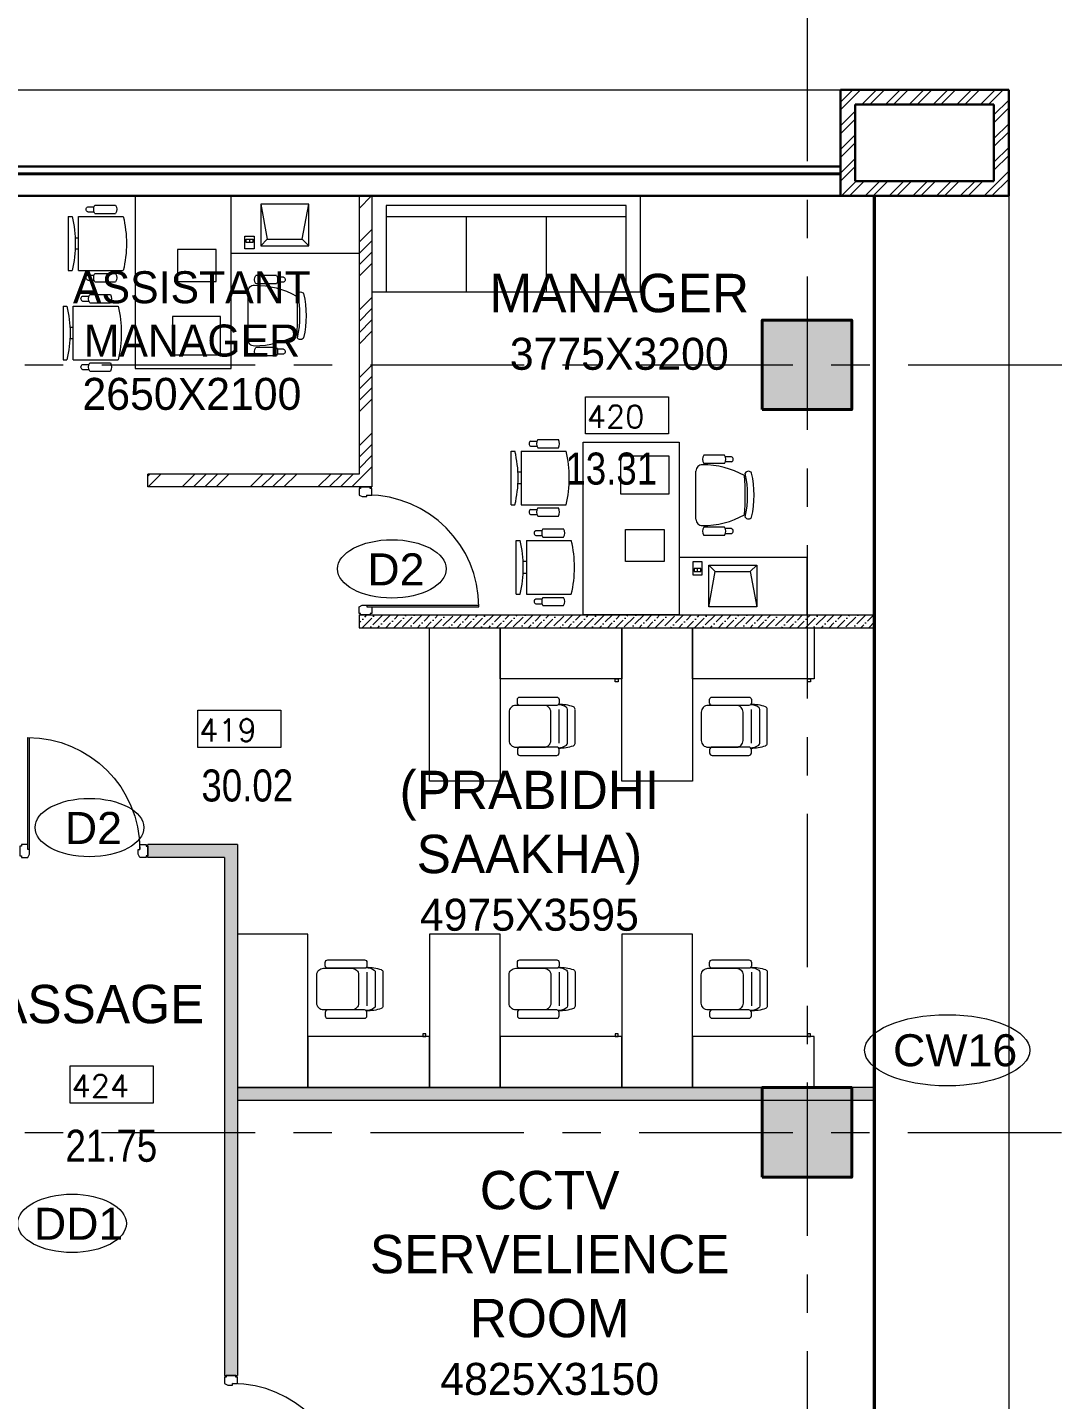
# Model space of a CAD drawing. Header units: millimetres. Extents: x 24487468 to 24959437, y -333213 to 842934.
# Drawn here: x 24749157 to 24757205, y 203653 to 214377 of the extents above; entities that cross this region are included whole.
import ezdxf

# ---------------------------------------------------------------- set-up
doc = ezdxf.new("R2010")
doc.units = ezdxf.units.MM
doc.header["$MEASUREMENT"] = 0
doc.header["$PDMODE"] = 3
doc.linetypes.add('Centreline', pattern=[21, 12, -3, 3, -3])
doc.layers.get('0').update_dxf_attribs({"lineweight": 5})
for name, color, linetype, lineweight in [('A 0.13 dw', 175, 'Continuous', 5), ('A 0.13furniture', 30, 'Continuous', 0), ('AREA', 7, 'Continuous', 5), ('COLUMN', 12, 'Continuous', 40), ('DIM', 183, 'Continuous', 5), ('hatch', 9, 'Continuous', 0), ('p1 plan grid lck', 6, 'Continuous', 5), ('room number', 99, 'Continuous', 20), ('text', 7, 'Continuous', 15), ('TEXT ROOM', 3, 'Continuous', 15), ('wall', 53, 'Continuous', 15), ('Wall1', 37, 'Continuous', 30), ('WALL2', 4, 'Continuous', 15), ('win shutters', 140, 'Continuous', 25)]:
    doc.layers.add(name, color=color, linetype=linetype, lineweight=lineweight)
doc.styles.add('arial', font='times.ttf')
doc.styles.add('ATTR', font='romans.shx', dxfattribs={"width": 0.8, "height": 0.48})
doc.styles.add('ordinary', font='arial.ttf')
doc.styles.add('ROMANS', font='romans__.ttf')
doc.styles.add('Tahoma', font='technic_.ttf')
doc.dimstyles.new('DIM100', dxfattribs={"dimtxt": 300, "dimasz": 250, "dimexe": 100, "dimexo": 100, "dimgap": 150, "dimtad": 1, "dimdec": 0, "dimrnd": 5, "dimzin": 0, "dimdsep": 46, "dimtxsty": 'ROMANS', "dimblk": 'DOTSMALL', "dimcen": 0.09, "dimclrd": 256, "dimclre": 256, "dimclrt": 7, "dimadec": 0, "dimazin": 0, "dimtfac": 1, "dimtdec": 0, "dimtix": 1, "dimtofl": 0, "dimtmove": 1, "dimatfit": 3, "dimfxl": 100, "dimfxlon": 1, "dimtolj": 1, "dimtzin": 0, "dimarcsym": 0})
pattern_1 = [(45, (0, 0), (23.20194125768359, 85.07378461150648), [109.375, -21.875, 0, -21.875])]

# ---------------------------------------------------------------- blocks, each defined once
blk = doc.blocks.new('column 350')
at = {"layer": 'COLUMN', "ltscale": 100}
h = blk.add_hatch(color=256, dxfattribs=at)
h.dxf.hatch_style = 1
h.paths.add_polyline_path([(1327.5, 1037.5), (627.5, 1037.5), (627.5, 337.5), (1327.5, 337.5)])
blk.add_lwpolyline([(627.5, 1037.5), (1327.5, 1037.5), (1327.5, 337.5), (627.5, 337.5)], close=True, dxfattribs=at)
blk = doc.blocks.new('tt1')
at = {"layer": 'A 0.13furniture'}
for p, q in [((-1136.234657179564, 903.9204850114766), (-1136.234657179564, 640.6379711264599)), ((-1077.539005007595, 902.1061925267859), (-1077.539005007595, 638.8236786417692)), ((-1012.321613702923, 901.3934208958963), (-1012.321613702923, 639.5364502730663))]:
    blk.add_line(p, q, dxfattribs=at)
for points in [[(0, 0), (-551.7391304336488, 1.455191522836685e-11), (-551.7391304336488, 1198.478260869582), (0, 1198.478260869568)], [(-551.7391304336488, 1.455191522836685e-11), (-1501.801517985761, 2.91038304567337e-11), (-1501.801517985761, 400.0000000000146), (-551.7391304336488, 400)], [(-1449.624303150922, 400.0000000000146), (-1473.603035971522, 400.0000000000146), (-1473.603035971522, 421.8098751321086), (-1449.624303150922, 421.8098751321231)]]:
    blk.add_lwpolyline(points, close=True, dxfattribs=at)
for points in [[(-992.7563963122666, 933.5084138453531), (-705.7998745702207, 933.5084138453385, 0.4142135623730951), (-686.2346571795642, 953.0736312366498), (-686.2346571795642, 979.1605877583788, 0.4142135623730951), (-705.7998745702207, 998.7258051496756), (-992.7563963122666, 998.7258051496901, 0.4142135623730951), (-1012.321613702923, 979.1605877583788), (-1012.321613702923, 953.0736312366498, 0.4142135623730951)], [(-673.1911789178848, 933.5084138453531), (-894.9303093552589, 933.5084138453385, 0.4142135623730951), (-947.1042223982513, 881.3345008018659), (-947.1042223982513, 659.5953703670966, 0.4142135623730951), (-894.9303093552589, 607.4214573236095), (-673.1911789178848, 607.421457323595, 0.4142135623730951), (-621.0172658748925, 659.5953703670675), (-621.0172658748925, 881.3345008018659, 0.4142135623730951)], [(-992.7563963122666, 607.421457323624), (-705.7998745702207, 607.4214573236095, -0.4142135623730951), (-686.2346571795642, 587.8562399322836), (-686.2346571795642, 561.7692834105401, -0.4142135623730951), (-705.7998745702207, 542.2040660192288), (-992.7563963122666, 542.2040660192433, -0.4142135623730951), (-1012.321613702923, 561.7692834105546), (-1012.321613702923, 587.8562399323127, -0.4142135623730951)]]:
    blk.add_lwpolyline(points, format="xyb", close=True, dxfattribs=at)
for centre, radius, start, end in [((-1116.669439788908, 903.920485011462), 19.56521739130435, 110.5247001160438, 180), ((-1021.762635231018, 650.4139191298309), 290.254856085183, 87.20243065393527, 110.5247001160438), ((-1057.973787616938, 902.1061925267713), 19.56521739130435, 125.6621975805285, 180), ((-1007.73536786437, 832.0946044574812), 105.7366818267293, 88.50577093037268, 125.6621975805285), ((-1116.669439788908, 637.0093861575151), 19.56521739130435, 180.0000000008338, 249.4752998839562), ((-1021.762635231018, 890.5159520391026), 290.254856085183, 249.4752998839562, 272.7975693460648), ((-1057.973787616938, 638.8236786417547), 19.56521739130435, 180, 234.3378024194715), ((-1007.73536786437, 708.8352667114523), 105.7366818267293, 234.3378024194715, 271.4942290696274)]:
    blk.add_arc(centre, radius, start, end, dxfattribs=at)
blk = doc.blocks.new('Door1000-flat-3')
at = {"layer": 'A 0.13 dw'}
for p, q in [((-38.00139302830212, 0.005206827539950609), (-38.00303728959989, -11.99523323355243)), ((38.00139302876778, -0.005206826841458678), (-38.00139302830212, 0.005206827539950609)), ((-50.00347719329875, -11.99358897237107), (-50.01046530390158, -62.99545923201367)), ((-50.01046530390158, -62.99545923201367), (-25.01119309896603, -74.99932483729208)), ((-38.00303728959989, -11.99523323355243), (-50.00347719329875, -11.99358897237107)), ((-25.01119309896603, -74.99932483729208), (11.99016327084973, -75.00439464265946)), ((11.99016327084973, -75.00439464265946), (11.9918075321475, -63.00395458156709)), ((11.9918075321475, -63.00395458156709), (49.99320056068245, -63.00916140875779)), ((37.99974876747001, -12.00564688793384), (38.00139302876778, -0.005206826841458678)), ((50.00018867116887, -12.00729114911519), (37.99974876747001, -12.00564688793384)), ((49.99320056068245, -63.00916140875779), (50.00018867116887, -12.00729114911519)), ((-50.13721044559497, -988.0293806078844), (-50.13022233510856, -937.0275103482418)), ((-50.13022233510856, -937.0275103482418), (-25.12766160757747, -925.0304958313354)), ((-25.12766160757747, -925.0304958313354), (11.8736947622383, -925.0355656367028)), ((11.8736947622383, -925.0355656367028), (11.87205050094053, -937.0360056977952)), ((11.87205050094053, -937.0360056977952), (49.87344352947548, -937.0412125249859)), ((11.87205050094053, -937.0360056977952), (885.9040901568951, -937.1557627225993)), ((11.8736947622383, -925.0355656367028), (885.8233476526802, -925.1553113731788)), ((49.87344352947548, -937.0412125249859), (49.86645541898906, -988.0430827846285)), ((-38.1367705417797, -988.0310248690657), (-50.13721044559497, -988.0293806078844)), ((-38.13841480307747, -1000.031464930158), (-38.1367705417797, -988.0310248690657)), ((37.86437125387602, -1000.04187858454), (-38.13841480307747, -1000.031464930158)), ((37.86601551517379, -988.0414385234471), (37.86437125387602, -1000.04187858454)), ((49.86645541898906, -988.0430827846285), (37.86601551517379, -988.0414385234471))]:
    blk.add_line(p, q, dxfattribs=at)
blk.add_lwpolyline([(885.9040901570115, -937.1557627225411), (885.9040901570115, -937.1557627225411, 0.4142135621632033), (11.99180753226392, -63.00395458145067)], format="xyb", dxfattribs=at)
blk = doc.blocks.new('Production Armchair 1-flat-3-flat-1')
at = {"layer": 'A 0.13furniture'}
for p, q in [((175.34375, 301.5948596230883), (224.4197500000009, 301.5723596230673)), ((175.4235000000335, 262.0573596230824), (224.6089999999385, 262.0623596230871)), ((230.6554999999935, 314.5248596230813), (393.3212500000373, 314.5248596230813)), ((230.6554999999935, 249.7223596230906), (393.3212500000373, 249.7223596230906)), ((453.8580000000075, 189.147359623079), (453.8580000000075, -187.6126403769304)), ((175.34375, -300.0601403769106), (224.4197500000009, -300.0376403769187)), ((175.4235000000335, -260.5201403769315), (224.6089999999385, -260.5276403769094)), ((230.6554999999935, -248.1876403769129), (393.3212500000373, -248.1876403769129)), ((230.6554999999935, -312.9876403769304), (393.3212500000373, -312.9876403769304))]:
    blk.add_line(p, q, dxfattribs=at)
for centre, radius, start, end in [((401.7057499999646, -433.2851403769164), 671.90225, 89.87840000319858, 119.0930999965417), ((184.5097499999683, 281.8448596230883), 21.77365, 114.89529999752, 245.3357599977508), ((284.4752500000177, 282.1223596230848), 62.82015000000001, 148.9510999986306, 211.0488899955405), ((339.501500000013, 282.1223596230848), 62.820175, 328.9510999986306, 31.0489000013694), ((404.9962499999674, 189.7873596230929), 48.866225, 359.2519999992008, 92.18640000084834), ((804.3005000000121, -0.0001403769128955901), 804.3005, 167.6021000010033, 192.3978799988534), ((43.7565000000177, 155.6348596230673), 30.259725, 34.29159999757275, 145.7084000024273), ((854.3005000000121, -0.0001403769128955901), 804.3005, 167.6021000010033, 192.3978799988534), ((1964.520499999984, -0.0001403769128955901), 1895.767, 175.3452500008989, 184.6060499995482), ((43.7565000000177, -155.6351403769222), 30.259225, 214.2902299974693, 325.7098000044226), ((401.702500000014, 434.8098596230848), 671.8915, 240.8939800000871, 270.1218999988662), ((404.9965000000084, -188.2501403769129), 48.865925, 267.8132349986418, 0.7480000007991381), ((184.5100000000093, -280.3076403769082), 21.7738, 114.6644999971257, 245.1044199996988), ((284.4752500000177, -280.5876403769071), 62.82020000000001, 148.9510999986306, 211.0488600026608), ((339.501500000013, -280.5876403769071), 62.82015000000001, 328.9510999986306, 31.0489000013694)]:
    blk.add_arc(centre, radius, start, end, dxfattribs=at)
at = {"layer": 'A 0.13furniture', "style": 'ATTR', "text_generation_flag": 4, "width": 0.8000000001380787, "flags": 9}
blk.add_attdef('ESTCODE', (0, 0), '', height=0.1255026428261772, rotation=270, dxfattribs=at)
blk = doc.blocks.new('Executive Armchair 1-flat-5-flat-1')
at = {"layer": 'A 0.13furniture'}
for p, q in [((-207.9205000000075, 299.742499999993), (-369.91949999996, 299.742499999993)), ((-207.9205000000075, 234.9400000000023), (-369.91949999996, 234.9400000000023)), ((-152.6090000000549, 286.8125), (-201.7177499999525, 286.7925000000105)), ((-152.6887499999721, 247.2749999999942), (-200.6104999999516, 247.2799999999988)), ((-80.00175000005402, 209.8875000000116), (-430.0547500000102, 209.8875000000116)), ((-80.00175000005402, -209.890000000014), (-80.00175000005402, 209.8875000000116)), ((0, 210), (-30.00249999994412, 210)), ((0, 210), (0, -210)), ((-53.85974999994505, 45), (-80.00175000005402, 45)), ((-80.00175000005402, -45), (-53.84050000004936, -45)), ((-80.00175000005402, -209.890000000014), (-430.0010000000475, -209.890000000014)), ((0, -210), (-30.00249999994412, -210)), ((-207.9205000000075, -234.9425000000047), (-369.91949999996, -234.9425000000047)), ((-207.9205000000075, -299.7449999999953), (-369.91949999996, -299.7449999999953)), ((-152.6090000000549, -286.8150000000023), (-201.7177499999525, -286.7950000000128)), ((-152.6887499999721, -247.2774999999965), (-200.6104999999516, -247.2825000000012))]:
    blk.add_line(p, q, dxfattribs=at)
for centre, radius, start, end in [((-316.0987500000047, 267.3424999999988), 62.82114999999999, 148.9514000006655, 211.0487000021119), ((-261.7412499999627, 267.3424999999988), 62.82122500000001, 328.9514000006655, 31.04858999980308), ((-161.7745000000577, 267.0625), 21.773475, 294.6640000012072, 65.10488999942481), ((439.4467500000028, 0.1099999999860302), 894.4492500000001, 166.4359999990614, 193.5787999996963), ((839.5794999999925, 0), 894.58, 166.4232999988904, 193.5767000011095), ((-316.0990000000456, -267.3424999999988), 62.82100000000001, 148.951299997888, 211.0487000021119), ((-261.7410000000382, -267.3424999999988), 62.82100000000001, 328.951299997888, 31.04867000007751), ((-161.7745000000577, -267.0650000000023), 21.773425, 294.8949000032694, 65.33615000054967)]:
    blk.add_arc(centre, radius, start, end, dxfattribs=at)
at = {"layer": 'A 0.13furniture', "style": 'ATTR', "text_generation_flag": 4, "width": 0.800000000050175, "flags": 9}
blk.add_attdef('ESTCODE', (0, 0), '', height=0.1198976954910904, rotation=90, dxfattribs=at)
blk = doc.blocks.new('Executive Armchair 1-flat-6-flat-1')
at = {"layer": 'A 0.13furniture'}
for p, q in [((-207.9205000000075, 299.742499999993), (-369.91949999996, 299.742499999993)), ((-207.9205000000075, 234.9400000000023), (-369.91949999996, 234.9400000000023)), ((-152.6090000000549, 286.8125), (-201.7177499999525, 286.7925000000105)), ((-152.6887499999721, 247.2749999999942), (-200.6104999999516, 247.2799999999988)), ((-80.00175000005402, 209.8875000000116), (-430.0547500000102, 209.8875000000116)), ((-80.00175000005402, -209.890000000014), (-80.00175000005402, 209.8875000000116)), ((0, 210), (-30.00249999994412, 210)), ((0, 210), (0, -210)), ((-53.85974999994505, 45), (-80.00175000005402, 45)), ((-80.00175000005402, -45), (-53.84050000004936, -45)), ((-80.00175000005402, -209.890000000014), (-430.0010000000475, -209.890000000014)), ((0, -210), (-30.00249999994412, -210)), ((-207.9205000000075, -234.9425000000047), (-369.91949999996, -234.9425000000047)), ((-207.9205000000075, -299.7449999999953), (-369.91949999996, -299.7449999999953)), ((-152.6090000000549, -286.8150000000023), (-201.7177499999525, -286.7950000000128)), ((-152.6887499999721, -247.2774999999965), (-200.6104999999516, -247.2825000000012))]:
    blk.add_line(p, q, dxfattribs=at)
for centre, radius, start, end in [((-316.0987500000047, 267.3424999999988), 62.82114999999999, 148.9514000006655, 211.0487000021119), ((-261.7412499999627, 267.3424999999988), 62.82122500000001, 328.9514000006655, 31.04858999980308), ((-161.7745000000577, 267.0625), 21.773475, 294.6640000012072, 65.10488999942481), ((439.4467500000028, 0.1099999999860302), 894.4492500000001, 166.4359999990614, 193.5787999996963), ((839.5794999999925, 0), 894.58, 166.4232999988904, 193.5767000011095), ((-316.0990000000456, -267.3424999999988), 62.82100000000001, 148.951299997888, 211.0487000021119), ((-261.7410000000382, -267.3424999999988), 62.82100000000001, 328.951299997888, 31.04867000007751), ((-161.7745000000577, -267.0650000000023), 21.773425, 294.8949000032694, 65.33615000054967)]:
    blk.add_arc(centre, radius, start, end, dxfattribs=at)
at = {"layer": 'A 0.13furniture', "style": 'ATTR', "text_generation_flag": 4, "width": 0.800000000050175, "flags": 9}
blk.add_attdef('ESTCODE', (0, 0), '', height=0.1198976954910904, rotation=90, dxfattribs=at)
blk = doc.blocks.new('ASD-flat-1-flat-1')
at = {"layer": 'A 0.13furniture'}
for p, q in [((552383.1420097942, -73628.4845165927), (551383.1420097942, -73628.4845165927)), ((551383.1420097942, -73628.4845165927), (551383.1420097942, -74078.4845165927)), ((551776.6562315878, -74017.45390817989), (551776.6562315878, -73692.45390817989)), ((551826.6562315878, -73967.45390817989), (551776.6562315878, -73692.45390817989)), ((551776.6562315878, -73692.45390817989), (552151.6562315878, -73692.45390817989)), ((552151.6562315878, -73692.45390817989), (552101.6562315878, -73967.45390817989)), ((552151.6562315878, -73692.45390817989), (552151.6562315878, -74017.45390817989)), ((551776.6562315878, -74017.45390817989), (551826.6562315878, -73967.45390817989)), ((552101.6562315878, -73967.45390817989), (551826.6562315878, -73967.45390817989)), ((552101.6562315878, -73967.45390817989), (552151.6562315878, -74017.45390817989)), ((552201.6562315878, -73942.45390817983), (552201.6562315878, -74042.45390817983)), ((552276.6562315878, -73942.45390817983), (552201.6562315878, -73942.45390817983)), ((552214.1562315878, -73967.45390817983), (552214.1562315878, -73992.45390817983)), ((552264.1562315878, -73967.45390817983), (552214.1562315878, -73967.45390817983)), ((552214.1562315878, -73992.45390817983), (552264.1562315878, -73992.45390817983)), ((552239.1562315878, -73967.45390817983), (552239.1562315878, -73992.45390817983)), ((552264.1562315878, -73992.45390817983), (552264.1562315878, -73967.45390817983)), ((552276.6562315878, -74042.45390817983), (552276.6562315878, -73942.45390817983)), ((551383.1420097942, -74078.4845165927), (552383.1420097942, -74078.4845165927)), ((552151.6562315878, -74017.45390817989), (551776.6562315878, -74017.45390817989)), ((552201.6562315878, -74042.45390817983), (552276.6562315878, -74042.45390817983))]:
    blk.add_line(p, q, dxfattribs=at)
for points in [[(553133.1420097942, -73628.4845165927), (553133.1420097942, -74978.4845165927), (552383.1420097942, -74978.4845165927), (552383.1420097942, -73628.4845165927)], [(552800.5685680993, -74296.41846486926), (552500.5685681002, -74296.41846487019), (552500.5685680993, -74046.41846487112), (552800.5685680993, -74046.41846486926)], [(552839.3923709919, -74871.20685408183), (552464.3923709933, -74871.20685408276), (552464.3923709923, -74571.20685408276), (552839.3923709919, -74571.20685408276)]]:
    blk.add_lwpolyline(points, close=True, dxfattribs=at)
for name, p in [('Executive Armchair 1-flat-6-flat-1', (553655.3120365702, -74000.62992630538)), ('Production Armchair 1-flat-3-flat-1', (551797.2712294711, -74564.89895323731)), ('Executive Armchair 1-flat-5-flat-1', (553695.6122145262, -74699.40899612207))]:
    blk.add_blockref(name, p, dxfattribs=at)
at = {"layer": 'A 0.13furniture', "style": 'ATTR', "width": 0.8, "flags": 9}
blk.add_attdef('ESTCODE', (551776.6562315878, -73692.45390817989), '', height=0.00147436328125, dxfattribs=at)
blk = doc.blocks.new('*U36')
at = {"layer": 'room number'}
blk.add_lwpolyline([(45.85415721898534, 40.3767143509852), (45.85415721898534, 240.3767143509851), (490.8767006695271, 240.3767143509851), (490.8767006695271, 40.37671435098515)], close=True, dxfattribs=at)
at = {"layer": 'room number', "style": 'ROMANS'}
blk.add_attdef('ROOM_NUM', (53.07551611214876, 72.5178939560894), '', height=120, dxfattribs=at)
blk = doc.blocks.new("84'' Sofa-flat-3-flat-1")
at = {"layer": 'A 0.13furniture'}
for p, q in [((-1987.5, -75), (-1987.5, -749.999925000011)), ((-112.5, -75), (-1987.5, -75)), ((-112.5, -749.999925000011), (-112.5, -75)), ((-112.5, -162.5), (-1987.5, -162.5)), ((-1362.5, -162.5), (-1362.5, -749.999925000011)), ((-737.5, -162.5), (-737.5, -749.999925000011))]:
    blk.add_line(p, q, dxfattribs=at)
blk.add_lwpolyline([(0, -749.999925000011), (0, 0), (-2100, 0), (-2100, -749.999925000011)], close=True, dxfattribs=at)
at = {"layer": 'A 0.13furniture', "style": 'ATTR', "text_generation_flag": 4, "width": 0.7999999999756081, "flags": 9}
blk.add_attdef('ESTCODE', (0, 0), '', height=0.4200000000128057, rotation=180, dxfattribs=at)
blk = doc.blocks.new('_DotSmall')
at = {"color": 0, "linetype": 'ByBlock', "const_width": 0.5}
blk.add_lwpolyline([(-0.0625, 0, 1), (0.0625, 0, 1)], format="xyb", close=True, dxfattribs=at)
blk = doc.blocks.new('*D85')
at = {"layer": 'Defpoints', "color": 0, "ltscale": 100, "transparency": 16777216}
for p in [(24758646.62277624, 211740.4999304434), (24755597.87863241, 205740.4999536294), (24759623.60012217, 205740.4999536294)]:
    blk.add_point(p, dxfattribs=at)
at = {"layer": 'DIM', "lineweight": -2, "ltscale": 100, "transparency": 16777216}
for p, q in [((24759523.60012217, 211740.4999304434), (24759723.60012217, 211740.4999304434)), ((24759623.60012217, 211740.4999304434), (24759623.60012217, 205740.4999536294)), ((24759523.60012217, 205740.4999536294), (24759723.60012217, 205740.4999536294))]:
    blk.add_line(p, q, dxfattribs=at)
at = {"layer": 'DIM', "lineweight": -2, "ltscale": 100, "transparency": 16777216, "xscale": 250, "yscale": 250, "zscale": 250}
for p, rotation in [((24759623.60012217, 211740.4999304434), 90), ((24759623.60012217, 205740.4999536294), 270)]:
    blk.add_blockref('_DotSmall', p, dxfattribs=dict(at, rotation=rotation))
at = {"layer": 'DIM', "color": 7, "ltscale": 100, "transparency": 16777216, "insert": (24759322.2203587, 208740.4999420404), "char_height": 300, "attachment_point": 5, "rotation": 90, "style": 'ROMANS'}
blk.add_mtext('\\A1;6000', dxfattribs=at)
blk = doc.blocks.new('*D86')
at = {"layer": 'Defpoints', "color": 0, "ltscale": 100, "transparency": 16777216}
for p in [(24755597.87863241, 205740.4999536294), (24755598.04787562, 199740.4999768147), (24759623.60012217, 199740.4999768147)]:
    blk.add_point(p, dxfattribs=at)
at = {"layer": 'DIM', "lineweight": -2, "ltscale": 100, "transparency": 16777216}
for p, q in [((24759523.60012217, 205740.4999536294), (24759723.60012217, 205740.4999536294)), ((24759623.60012217, 205740.4999536294), (24759623.60012217, 199740.4999768147)), ((24759523.60012217, 199740.4999768147), (24759723.60012217, 199740.4999768147))]:
    blk.add_line(p, q, dxfattribs=at)
at = {"layer": 'DIM', "lineweight": -2, "ltscale": 100, "transparency": 16777216, "xscale": 250, "yscale": 250, "zscale": 250}
for p, rotation in [((24759623.60012217, 205740.4999536294), 90), ((24759623.60012217, 199740.4999768147), 270)]:
    blk.add_blockref('_DotSmall', p, dxfattribs=dict(at, rotation=rotation))
at = {"layer": 'DIM', "color": 7, "ltscale": 100, "transparency": 16777216, "insert": (24759322.2203587, 202740.499965226), "char_height": 300, "attachment_point": 5, "rotation": 90, "style": 'ROMANS'}
blk.add_mtext('\\A1;6000', dxfattribs=at)

msp = doc.modelspace()

# ---------------------------------------------------------------- hatches: boundary and pattern name
at = {"layer": 'hatch', "ltscale": 100}
h = msp.add_hatch(dxfattribs=at)
h.set_pattern_fill('ANSI32', color=256, scale=350)
h.set_pattern_definition([(45, (0, 0), (-92.80776503073436, 92.80776503073437), []), (45, (61.87184325, 0), (-92.80776503073436, 92.80776503073437), [])])
h.paths.add_polyline_path([(24742822.69951667, 219190.2741758711), (24740897.69980092, 219189.5838046666), (24740897.82369841, 218790.2741758711), (24740897.82369841, 218560.2741758711), (24741127.8950737, 218560.2741758711), (24741127.77115062, 218959.6663013862), (24742592.69951667, 218960.1916751576), (24742592.69951667, 213175.4999304435), (24742822.69951667, 213175.4999304435)])
h.paths.add_polyline_path([(24745007.69951673, 213290.4999304435), (24743822.7362072, 213290.4999304435), (24743822.7362072, 213060.4999304435), (24745007.69951673, 213060.4999304435)])
h.paths.add_polyline_path([(24756823.22699136, 213890.4999304435), (24755508.22699142, 213890.4999304435), (24755508.22699142, 213060.4999304436), (24756823.22699136, 213060.4999304436)])
h.paths.add_polyline_path([(24755623.22699136, 213175.4999304436), (24755623.22699136, 213775.4999304435), (24756708.22699137, 213775.4999304435), (24756708.22699136, 213175.4999304436)], flags=16)
h = msp.add_hatch(dxfattribs=at)
h.set_pattern_fill('ANSI34', color=256, scale=500)
h.set_pattern_definition([(45, (24750972.69951667, 211922.9999304425), (-265.1650429449553, 265.1650429449554), []), (45, (24751061.08786417, 211922.9999304425), (-265.1650429449553, 265.1650429449554), []), (45, (24751149.47621217, 211922.9999304425), (-265.1650429449553, 265.1650429449554), []), (45, (24751237.86455967, 211922.9999304425), (-265.1650429449553, 265.1650429449554), [])])
h.paths.add_polyline_path([(24751847.69951667, 213060.4999304433), (24751747.69951667, 213060.4999304433), (24751747.69951667, 210885.4999304428), (24750097.69951668, 210885.4999304417), (24750097.69951667, 210785.4999304417), (24751847.69951667, 210785.499930443)])
h = msp.add_hatch(dxfattribs=at)
h.set_pattern_fill('ANSI36', color=256, scale=350)
h.set_pattern_definition(pattern_1)
h.paths.add_polyline_path([(24755776.34337786, 209785.4999304414), (24751747.69951668, 209785.4999304414), (24751747.69951668, 209685.4999304414), (24755776.24268686, 209685.4999304414)])
h = msp.add_hatch(dxfattribs=at)
h.set_pattern_fill('ANSI36', color=256, scale=350)
h.set_pattern_definition(pattern_1)
h.paths.add_polyline_path([(24750797.172042, 207990.4999536299), (24750097.73618843, 207990.4999536299), (24750097.73618843, 207890.4999536293), (24750697.172042, 207890.4999536293), (24750697.17204199, 203840.4999536343), (24750797.17204199, 203840.4999536342)])
h.paths.add_polyline_path([(24754897.17204199, 206090.499953629), (24750797.17204199, 206090.499953641), (24750797.17204199, 205990.4999536411), (24754897.17204199, 205990.499953629)])
h = msp.add_hatch(dxfattribs=at)
h.set_pattern_fill('ANSI36', color=256, scale=350)
h.set_pattern_definition(pattern_1)
h.paths.add_polyline_path([(24755772.6228454, 206090.4999536264), (24755597.17204199, 206090.4999536269), (24755597.17204199, 205990.4999536269), (24755772.6228454, 205990.4999536264)])
h.paths.add_polyline_path([(24755769.35038787, 202840.4999536282), (24750697.17204198, 202840.4999536343), (24750697.17204198, 202740.499953635), (24755769.35038787, 202740.4999536282)])

# ---------------------------------------------------------------- linework, layer by layer
msp.add_line((24755776.24268686, 209685.4999304414), (24755776.34337786, 209785.4999304414), dxfattribs=at)
at = {"layer": 'p1 plan grid lck', "linetype": 'Centreline', "ltscale": 100}
for p, q in [((24755248.06340052, 222931.0000000001), (24755248.06340052, 176083.9886399278)), ((24709837.35604354, 211740.4999304436), (24762027.12792066, 211740.4999304434)), ((24709836.30109416, 205740.4999536302), (24762026.07297129, 205740.4999536293))]:
    msp.add_line(p, q, dxfattribs=at)
at = {"layer": 'text', "ltscale": 100}
for centre, major_axis, ratio in [((24752004.41273719, 210144.8474948101), (-424.7584629692137, 0), 0.5372841811807608), ((24749641.23972214, 208123.4205975078), (-424.7584629692137, 0), 0.5372841811807608), ((24756343.10143235, 206382.6249712231), (-645.1695388406515, 0), 0.4312912544872695), ((24749505.47507416, 205029.6673148618), (-424.7584629692137, 0), 0.5372841811807608)]:
    msp.add_ellipse(centre, major_axis=major_axis, ratio=ratio, dxfattribs=at)
at = {"layer": 'wall', "ltscale": 100}
for p, q in [((24742822.69951667, 213890.4999304435), (24755508.22699136, 213890.4999304435)), ((24756823.22699145, 213060.4999304436), (24756823.22699144, 200090.4999768148))]:
    msp.add_line(p, q, dxfattribs=at)
at = {"layer": 'Wall1', "ltscale": 100}
for p, q in [((24755508.22699136, 213175.4999304435), (24755508.22699136, 213890.4999304435)), ((24755508.22699136, 213890.4999304435), (24756823.22699136, 213890.4999304435)), ((24755508.22699142, 213175.4999304435), (24755508.22699142, 213890.4999304435)), ((24755508.22699142, 213060.4999304436), (24755508.22699142, 213890.4999304435)), ((24756823.22699136, 213890.4999304435), (24756823.22699136, 213060.4999304436)), ((24755623.22699136, 213775.4999304435), (24756708.22699137, 213775.4999304435)), ((24755623.22699136, 213175.4999304436), (24755623.22699136, 213775.4999304435)), ((24756708.22699137, 213775.4999304435), (24756708.22699136, 213175.4999304436)), ((24743822.7362072, 213290.4999304435), (24755508.22699136, 213290.4999304432)), ((24755623.22699136, 213175.4999304433), (24756708.22699136, 213175.4999304432)), ((24756708.22699136, 213175.4999304436), (24755623.22699136, 213175.4999304436)), ((24743822.7362072, 213060.4999304435), (24755508.22699136, 213060.4999304432)), ((24756823.22699136, 213060.4999304436), (24755508.22699142, 213060.4999304436))]:
    msp.add_line(p, q, dxfattribs=at)
at = {"layer": 'WALL2', "ltscale": 100}
for p, q in [((24751747.69951667, 213060.4999304433), (24751747.69951667, 210885.4999304428)), ((24751847.69951667, 213060.4999304433), (24751847.69951667, 210785.499930443)), ((24750097.69951667, 210785.4999304417), (24750097.69951668, 210885.4999304417)), ((24751747.69951667, 210885.4999304428), (24750097.69951668, 210885.4999304417)), ((24751847.69951667, 210785.499930443), (24750097.69951667, 210785.4999304417)), ((24751747.69951667, 210785.4999304414), (24751847.69951667, 210785.4999304414)), ((24751747.69951668, 209785.4999304414), (24751747.69951668, 209685.4999304414)), ((24751747.69951668, 209785.4999304414), (24755776.34337786, 209785.4999304414)), ((24751747.69951668, 209685.4999304414), (24755776.24268686, 209685.4999304414)), ((24750797.172042, 207990.4999536299), (24750097.73618844, 207990.4999536299)), ((24750097.73618843, 207890.4999536293), (24750097.73618843, 207990.4999536299)), ((24750797.172042, 207990.4999536299), (24750797.17204199, 203840.4999536341)), ((24750697.172042, 207890.4999536293), (24750097.73618844, 207890.4999536293)), ((24750697.172042, 207890.4999536293), (24750697.17204199, 203840.4999536342)), ((24755772.6228454, 206090.4999536264), (24750797.17204199, 206090.499953641)), ((24755772.6228454, 206090.4999536264), (24755772.6228454, 205990.4999536271)), ((24755772.5221544, 205990.4999536264), (24750797.17204199, 205990.4999536411)), ((24750697.17204198, 203840.4999536343), (24750797.17204199, 203840.4999536342))]:
    msp.add_line(p, q, dxfattribs=at)
at = {"layer": 'win shutters', "ltscale": 100, "const_width": 25}
for points in [[(24745007.69951667, 213232.9999304435), (24755508.22699136, 213232.9999304435)], [(24755773.22699136, 213060.4999304436), (24755773.22699145, 200090.4999768149)]]:
    msp.add_lwpolyline(points, dxfattribs=at)

# ---------------------------------------------------------------- block references
at = {"layer": 'A 0.13 dw'}
for p in [(24751797.69951667, 210785.4999304411), (24750747.17204198, 203840.5366253921)]:
    msp.add_blockref('Door1000-flat-3', p, dxfattribs=at)
at = {"layer": 'A 0.13 dw', "xscale": -1, "rotation": 270.0000000000001}
msp.add_blockref('Door1000-flat-3', (24750097.73618843, 207940.4999536296), dxfattribs=at)
at = {"layer": 'A 0.13furniture', "xscale": -1}
msp.add_blockref('ASD-flat-1-flat-1', (25303130.84152647, 286688.9844470359), dxfattribs=at)
at = {"layer": 'A 0.13furniture'}
msp.add_blockref("84'' Sofa-flat-3-flat-1", (24753947.69951667, 213060.4999304432), dxfattribs=at)
at = {"layer": 'A 0.13furniture', "rotation": 180}
msp.add_blockref('ASD-flat-1-flat-1', (25306631.20541031, 136157.0154138487), dxfattribs=at)
at = {"layer": 'COLUMN', "rotation": 89.99999999994951}
for p in [(24755935.19951668, 210762.9999304426), (24755934.67204199, 204762.9999536281)]:
    msp.add_blockref('column 350', p, dxfattribs=at)
at = {"layer": 'room number', "xscale": 1.456692913385827, "yscale": 1.456692913385827, "zscale": 0.984251968503937}
for p, values in [((24753449.80423483, 211141.1247680219), {'ROOM_NUM': '420'}), ((24750421.15659248, 208691.4633149248), {'ROOM_NUM': '419'}), ((24749424.80236456, 205910.3636977805), {'ROOM_NUM': '424'})]:
    msp.add_blockref('*U36', p, dxfattribs=at).add_auto_attribs(values)
at = {"layer": 'WALL2', "rotation": 180}
for p in [(24752298.97355998, 209685.4999304414), (24753800.77507796, 209685.499930437)]:
    msp.add_blockref('tt1', p, dxfattribs=at)
at = {"layer": 'WALL2', "xscale": -1}
for p in [(24750797.17204199, 206090.499953641), (24752298.97355998, 206090.499953641), (24753800.77507796, 206090.4999536455)]:
    msp.add_blockref('tt1', p, dxfattribs=at)

# ---------------------------------------------------------------- texts
at = {"layer": 'AREA', "attachment_point": 1, "style": 'Tahoma'}
for s, insert, char_height, width in [('13.31', (24753360.11709275, 211054.3304093567), 250, 708.4429824561404), ('30.02', (24750516.11709275, 208577.3293640351), 249.999, 932.5620592105262), ('21.75', (24749454.11709275, 205761.3479532163), 250, 830.8662280701756)]:
    msp.add_mtext(s, dxfattribs=dict(at, insert=insert, char_height=char_height, width=width))
at = {"layer": 'text', "ltscale": 100, "char_height": 200, "attachment_point": 1, "style": 'ordinary'}
for s, insert in [('{\\H1.25x;D2}', (24751812.52617157, 210266.5094617137)), ('{\\H1.25x;D2}', (24749449.35315653, 208245.0825644114)), ('{\\H1.25x;DD1}', (24749207.41325069, 205151.3292817654))]:
    msp.add_mtext_dynamic_manual_height_columns(s, width=373.5127198249102, gutter_width=15, heights=[0], dxfattribs=dict(at, insert=insert))
at = {"layer": 'text', "ltscale": 100, "insert": (24755919.82185569, 206507.7935747137), "char_height": 250, "width": 373.5127198249102, "attachment_point": 1, "style": 'ordinary'}
msp.add_mtext('CW16', dxfattribs=at)
at = {"layer": 'TEXT ROOM', "char_height": 300, "attachment_point": 5, "style": 'arial'}
for s, insert, width in [('{\\fNirmala UI|b0|i0|c0|p34;\\H0.83333x;ASSISTANT MANAGER\\H1.2x;\\P\\H0.83333x;2650X2100}', (24750441.78635329, 211928.0896358276), 3012.596734186845), ('{\\fNirmala UI|b0|i0|c0|p34;MANAGER\\P\\H0.83333x;3775X3200}', (24753780.74754203, 212074.6900633894), 3012.596734186845), ('{\\fTechnic|b0|i0|c2|p2;\\P\\fNirmala UI|b0|i0|c0|p34;(PRABIDHI SAAKHA)\\P\\H0.83333x;4975X3595}', (24753078.49380006, 208190.4099410344), 3012.596734186845), ('{\\fTechnic|b0|i0|c2|p2;\\P\\fNirmala UI|b0|i0|c0|p34;PASSAGE}', (24749579.95475181, 206991.6171631928), 4153.918699277777), ('{\\fNirmala UI|b0|i0|c0|p34;CCTV SERVELIENCE ROOM\\P\\H0.83333x;4825X3150}', (24753237.31872591, 204562.5789747559), 3012.596734186845)]:
    msp.add_mtext(s, dxfattribs=dict(at, insert=insert, width=width))

# ---------------------------------------------------------------- dimensions: what is measured, and where the dimension line sits
at = {"layer": 'DIM', "ltscale": 100}
for base, p1, p2, picture, middle in [((24759623.60012217, 205740.4999536294), (24758646.62277624, 211740.4999304434), (24755597.87863241, 205740.4999536294), '*D85', (24759322.2203587, 208740.4999420404)), ((24759623.60012217, 199740.4999768147), (24755597.87863241, 205740.4999536294), (24755598.04787562, 199740.4999768147), '*D86', (24759322.2203587, 202740.499965226))]:
    dim = msp.add_linear_dim(base=base, p1=p1, p2=p2, angle=90, dimstyle='DIM100', dxfattribs=at)
    dim.commit()
    dim.dimension.update_dxf_attribs({"geometry": picture, "text_midpoint": middle})

doc.saveas('drawing.dxf')
